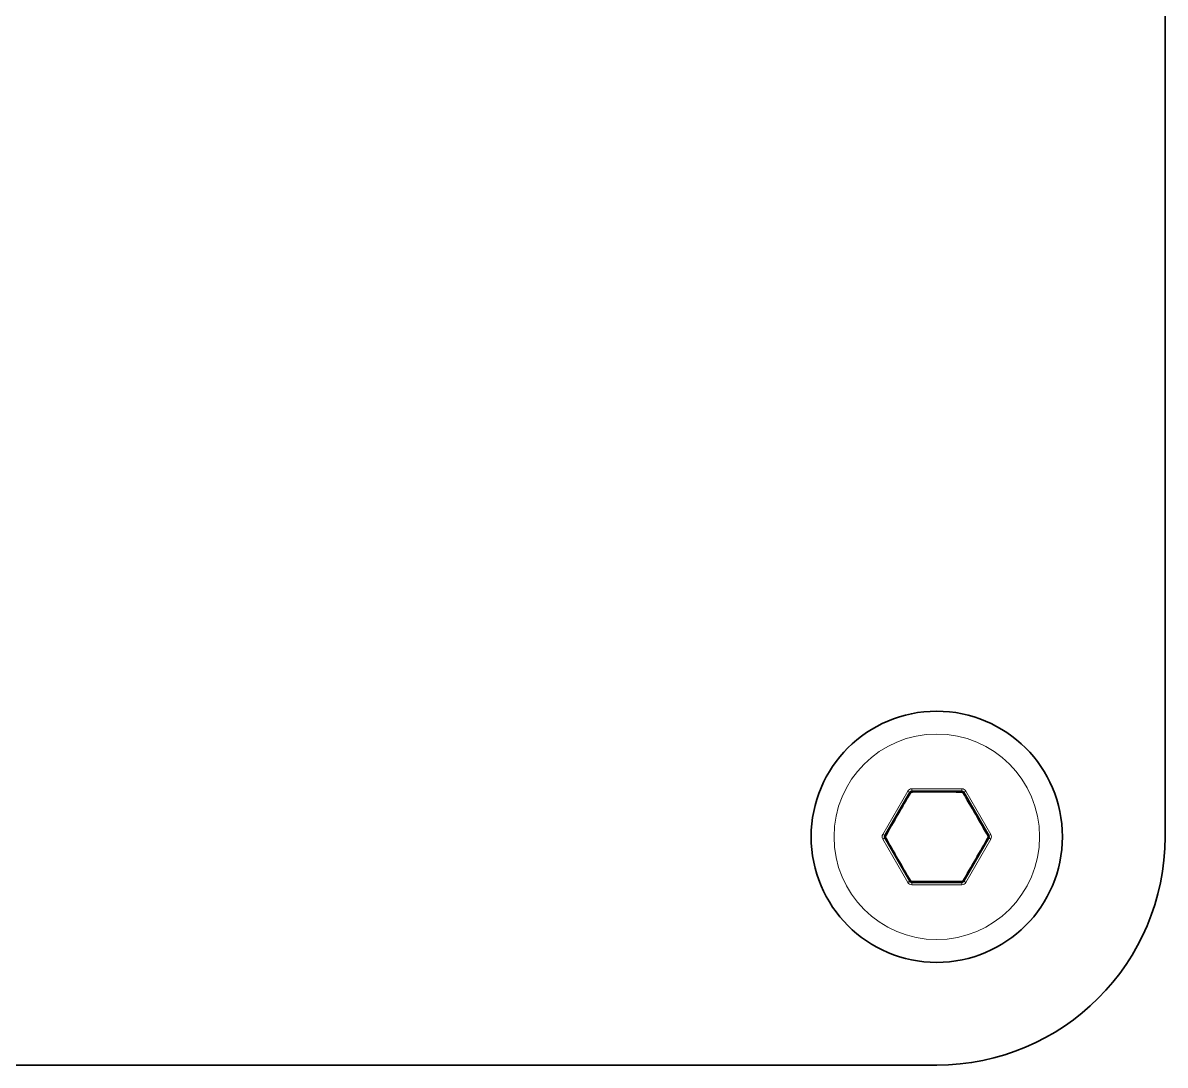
# Model space of a CAD drawing. Extents: x 291 to 828, y 188 to 662.
# Drawn here: x 557.66 to 582.67, y 289.08 to 311.9 of the extents above; entities that cross this region are included whole.
import ezdxf

# ---------------------------------------------------------------- set-up
doc = ezdxf.new("R2010")
doc.units = 0

msp = doc.modelspace()

# ---------------------------------------------------------------- linework, layer by layer
at = {"color": 7, "lineweight": 35}
for p, q in [((582.67, 294.081), (582.67, 359.841)), ((582.67, 294.081), (582.67, 359.841)), ((521.29, 289.081), (577.67, 289.081)), ((521.29, 289.081), (577.67, 289.081))]:
    msp.add_line(p, q, dxfattribs=at)
at = {"color": 7, "lineweight": 13, "ltscale": 0.027423}
for p, q in [((578.219, 295.131), (577.122, 295.131)), ((577.122, 293.031), (578.219, 293.031))]:
    msp.add_line(p, q, dxfattribs=at)
at = {"color": 7, "lineweight": 13, "ltscale": 0.00125}
for p, q in [((577.122, 295.131), (577.122, 295.081)), ((578.219, 295.131), (578.219, 295.081)), ((577.035, 293.081), (577.079, 293.106)), ((577.122, 293.031), (577.122, 293.081)), ((578.219, 293.031), (578.219, 293.081)), ((578.305, 293.081), (578.262, 293.106))]:
    msp.add_line(p, q, dxfattribs=at)
at = {"color": 7, "lineweight": 13, "ltscale": 0.027424}
for p, q in [((577.035, 295.081), (576.487, 294.131)), ((578.854, 294.131), (578.305, 295.081))]:
    msp.add_line(p, q, dxfattribs=at)
at = {"color": 7, "lineweight": 35, "ltscale": 0.027423}
for p, q in [((577.079, 295.056), (576.53, 294.106)), ((578.219, 295.081), (577.122, 295.081)), ((578.811, 294.106), (578.262, 295.056)), ((576.53, 294.056), (577.079, 293.106)), ((578.262, 293.106), (578.811, 294.056)), ((577.122, 293.081), (578.219, 293.081))]:
    msp.add_line(p, q, dxfattribs=at)
at = {"color": 7, "lineweight": 13, "ltscale": 0.001249}
for p, q in [((577.035, 295.081), (577.079, 295.056)), ((578.305, 295.081), (578.262, 295.056))]:
    msp.add_line(p, q, dxfattribs=at)
at = {"color": 7, "lineweight": 13, "ltscale": 0.000749245}
msp.add_line((577.139, 295.053), (577.109, 295.052), dxfattribs=at)
at = {"color": 7, "lineweight": 13, "ltscale": 0.001251}
for p, q in [((576.487, 294.131), (576.53, 294.106)), ((578.854, 294.131), (578.811, 294.106)), ((576.487, 294.031), (576.53, 294.056)), ((578.854, 294.031), (578.811, 294.056))]:
    msp.add_line(p, q, dxfattribs=at)
at = {"color": 7, "lineweight": 13, "ltscale": 0.027425}
for p, q in [((576.487, 294.031), (577.035, 293.081)), ((578.305, 293.081), (578.854, 294.031))]:
    msp.add_line(p, q, dxfattribs=at)
at = {"color": 7, "lineweight": 13, "ltscale": 0.000750764}
msp.add_line((578.201, 293.109), (578.231, 293.109), dxfattribs=at)
at = {"color": 7, "lineweight": 35}
msp.add_circle((577.67, 294.081), 2.75, dxfattribs=at)
at = {"color": 7, "lineweight": 13}
msp.add_circle((577.67, 294.081), 2.25, dxfattribs=at)
for centre, radius, start, end in [((577.122, 295.031), 0.1, 90, 150), ((578.219, 295.031), 0.1, 30, 90), ((617.678, 270.982), 47.172, 149.3186, 150.6814), ((577.089, 295.025), 0.0333, 53.2811, 108.5588), ((577.672, 248.168), 46.888, 89.3161, 90.6505), ((578.197, 295.056), 0.0333, 353.2811, 48.5588), ((537.982, 271.167), 46.803, 29.3132, 30.6868), ((578.252, 295.025), 0.0333, 71.4413, 126.7189), ((576.573, 294.081), 0.1, 150, 210), ((578.767, 294.081), 0.1, 330, 30), ((576.562, 294.049), 0.0333, 113.2811, 168.5588), ((617.359, 316.995), 46.804, 209.3132, 210.6868), ((537.982, 316.995), 46.804, 329.3132, 330.6868), ((578.779, 294.112), 0.0333, 293.2811, 348.5588), ((577.122, 293.131), 0.1, 210, 270), ((577.669, 339.486), 46.38, 269.3084, 270.6574), ((577.143, 293.105), 0.0333, 173.2811, 228.5588), ((578.219, 293.131), 0.1, 270, 330), ((578.252, 293.137), 0.0333, 233.2811, 288.5588)]:
    msp.add_arc(centre, radius, start, end, dxfattribs=at)
at = {"color": 7, "lineweight": 35}
for centre, radius, start, end in [((577.122, 295.031), 0.05, 90, 150), ((578.219, 295.031), 0.05, 30, 90), ((576.573, 294.081), 0.05, 150, 210), ((577.67, 294.081), 5, 270, 360), ((577.67, 294.081), 5, 270, 360), ((578.767, 294.081), 0.05, 330, 30), ((577.122, 293.131), 0.05, 210, 270), ((578.219, 293.131), 0.05, 270, 330)]:
    msp.add_arc(centre, radius, start, end, dxfattribs=at)
at = {"color": 7, "lineweight": 13}
for centre, major_axis, start_param, end_param in [((577.122, 295.031), (0, 0.05), 6.283185, 7.406149), ((576.573, 294.081), (-0.0433, 0.025), 6.283185, 7.406149), ((578.767, 294.081), (0.0433, -0.025), 6.283185, 7.406149), ((577.122, 293.131), (-0.0433, -0.025), 0, 1.122964), ((578.219, 293.131), (0, -0.05), 6.283185, 7.406149)]:
    msp.add_ellipse(centre, major_axis=major_axis, ratio=0.27735, start_param=start_param, end_param=end_param, dxfattribs=at)

doc.saveas('drawing.dxf')
